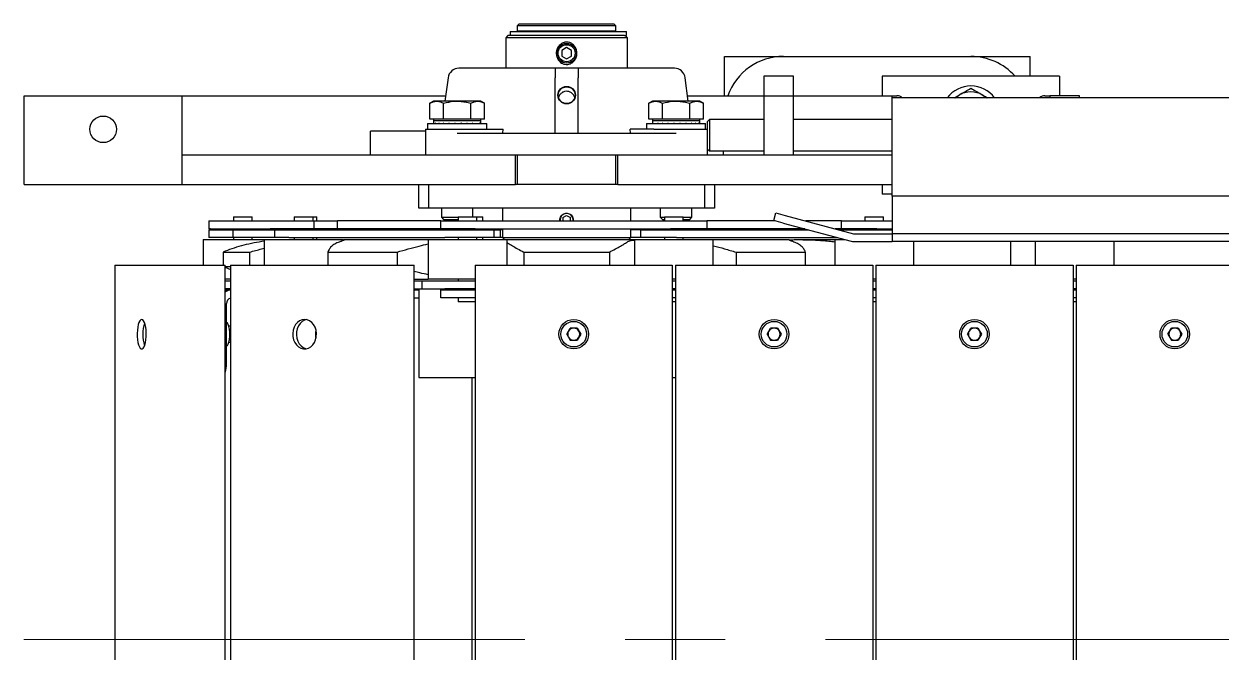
# Model space of a CAD drawing. Header units: millimetres. Extents: x 0 to 11880, y 0 to 8400.
# Drawn here: x 5668 to 6275, y 4772 to 5091 of the extents above; entities that cross this region are included whole.
import ezdxf

# ---------------------------------------------------------------- set-up
doc = ezdxf.new("R2010")
doc.units = ezdxf.units.MM
doc.header["$LTSCALE"] = 20
doc.linetypes.add('CENTERX2', pattern=[20.32, 12.7, -2.54, 2.54, -2.54])
doc.layers.add('ANNOTAZIONI', color=7, linetype='Continuous')

msp = doc.modelspace()

# ---------------------------------------------------------------- linework, layer by layer
at = {"color": 7, "linetype": 'Continuous', "lineweight": 25}
for p, q in [((5918.78, 5090.65), (5917.78, 5089.65)), ((5917.78, 5089.65), (5917.78, 5086.9)), ((5967.78, 5089.65), (5917.78, 5089.65)), ((5967.78, 5086.9), (5917.78, 5086.9)), ((5918.78, 5090.65), (5966.78, 5090.65)), ((5967.78, 5089.65), (5966.78, 5090.65)), ((5967.78, 5086.9), (5967.78, 5089.65)), ((5912.98, 5084.75), (5911.88, 5083.65)), ((5911.88, 5083.65), (5911.88, 5068.15)), ((5973.68, 5083.65), (5911.88, 5083.65)), ((5972.17, 5084.75), (5912.98, 5084.75)), ((5914.18, 5086.75), (5914.18, 5084.75)), ((5914.18, 5086.75), (5967.55, 5086.75)), ((5967.55, 5086.75), (5971.14, 5086.75)), ((5971.14, 5086.75), (5972.23, 5086.75)), ((5972.17, 5084.75), (5972.23, 5084.75)), ((5972.23, 5086.75), (5972.88, 5086.75)), ((5972.23, 5084.75), (5972.88, 5084.75)), ((5973.68, 5083.65), (5972.58, 5084.75)), ((5972.88, 5086.75), (5973.17, 5086.75)), ((5972.88, 5084.75), (5973.17, 5084.75)), ((5973.17, 5084.75), (5973.17, 5086.75)), ((5973.68, 5068.15), (5973.68, 5083.65)), ((5942.78, 5078.63), (5940.28, 5077.19)), ((5940.28, 5077.19), (5940.28, 5074.3)), ((5945.28, 5077.19), (5942.78, 5078.63)), ((5945.28, 5074.3), (5945.28, 5077.19)), ((5940.28, 5074.3), (5942.78, 5072.86)), ((5942.78, 5072.86), (5945.28, 5074.3)), ((6022.78, 5054.15), (6022.78, 5074.15)), ((6022.78, 5074.15), (6052.78, 5074.15)), ((6052.78, 5074.15), (6147.78, 5074.15)), ((6147.78, 5074.15), (6177.78, 5074.15)), ((6177.78, 5064.15), (6177.78, 5074.15)), ((5882.65, 5063.32), (5881.09, 5051.45)), ((5936.94, 5068.15), (5888.16, 5068.15)), ((5948.61, 5068.15), (5936.94, 5068.15)), ((5936.94, 5068.15), (5936.94, 5063.22)), ((5936.94, 5035.2), (5936.94, 5063.22)), ((5948.61, 5068.15), (5948.61, 5063.22)), ((5997.4, 5068.15), (5948.61, 5068.15)), ((5948.61, 5035.2), (5948.61, 5063.22)), ((6004.46, 5051.45), (6002.9, 5063.32)), ((6042.78, 5064.15), (6042.78, 5054.15)), ((6057.78, 5064.15), (6042.78, 5064.15)), ((6057.78, 5054.15), (6057.78, 5064.15)), ((6102.78, 5064.15), (6102.78, 5054.15)), ((6192.78, 5064.15), (6102.78, 5064.15)), ((6192.78, 5064.15), (6192.78, 5054.15)), ((5667.78, 5009.15), (5667.78, 5054.15)), ((5667.78, 5054.15), (5747.78, 5054.15)), ((5747.78, 5054.15), (5881.45, 5054.15)), ((5747.78, 5009.15), (5747.78, 5054.15)), ((5875.28, 5051.45), (5873.42, 5050.37)), ((5876.88, 5051.45), (5875.28, 5051.45)), ((5887.28, 5051.45), (5876.88, 5051.45)), ((5897.67, 5051.45), (5887.28, 5051.45)), ((5899.28, 5051.45), (5897.67, 5051.45)), ((5901.13, 5050.37), (5899.28, 5051.45)), ((5986.28, 5051.45), (5984.42, 5050.37)), ((5987.88, 5051.45), (5986.28, 5051.45)), ((5998.28, 5051.45), (5987.88, 5051.45)), ((6008.67, 5051.45), (5998.28, 5051.45)), ((6004.11, 5054.15), (6042.78, 5054.15)), ((6010.28, 5051.45), (6008.67, 5051.45)), ((6012.13, 5050.37), (6010.28, 5051.45)), ((6042.78, 5054.15), (6057.78, 5054.15)), ((6042.78, 5054.15), (6042.78, 5024.15)), ((6057.78, 5054.15), (6107.78, 5054.15)), ((6057.78, 5024.15), (6057.78, 5054.15)), ((6107.78, 5053.15), (6107.78, 5054.15)), ((6107.78, 5054.15), (6110.28, 5054.15)), ((10672.78, 5053.15), (6107.78, 5053.15)), ((6107.78, 5003.15), (6107.78, 5053.15)), ((6139.36, 5053.15), (6141.78, 5054.54)), ((6185.27, 5054.15), (6187.78, 5054.15)), ((6187.78, 5054.15), (6187.78, 5053.15)), ((6202.78, 5054.15), (6187.78, 5054.15)), ((6202.78, 5053.15), (6202.78, 5054.15)), ((5873.42, 5042.25), (5873.42, 5050.37)), ((5880.35, 5042.25), (5880.35, 5050.37)), ((5894.2, 5042.25), (5894.2, 5050.37)), ((5901.13, 5042.25), (5901.13, 5050.37)), ((5984.42, 5042.25), (5984.42, 5050.37)), ((5991.35, 5042.25), (5991.35, 5050.37)), ((6005.2, 5042.25), (6005.2, 5050.37)), ((6012.13, 5042.25), (6012.13, 5050.37)), ((5872.28, 5040.15), (5872.28, 5037.15)), ((5872.28, 5040.15), (5902.28, 5040.15)), ((5876.88, 5042.25), (5873.42, 5042.25)), ((5875.28, 5042.25), (5875.28, 5041.45)), ((5875.28, 5041.45), (5875.28, 5040.15)), ((5887.28, 5041.45), (5875.28, 5041.45)), ((5875.47, 5040.35), (5875.43, 5040.35)), ((5875.43, 5040.35), (5875.43, 5040.15)), ((5875.47, 5040.35), (5875.47, 5040.15)), ((5876.42, 5040.35), (5876.34, 5040.35)), ((5876.34, 5040.35), (5876.34, 5040.15)), ((5876.42, 5040.35), (5876.42, 5040.15)), ((5880.35, 5042.25), (5876.88, 5042.25)), ((5878.12, 5040.35), (5877.98, 5040.35)), ((5877.98, 5040.35), (5877.98, 5040.15)), ((5878.12, 5040.35), (5878.12, 5040.15)), ((5880.44, 5040.35), (5880.27, 5040.35)), ((5880.27, 5040.35), (5880.27, 5040.15)), ((5887.28, 5042.25), (5880.35, 5042.25)), ((5880.44, 5040.35), (5880.44, 5040.15)), ((5883.23, 5040.35), (5883.03, 5040.35)), ((5883.03, 5040.35), (5883.03, 5040.15)), ((5883.23, 5040.35), (5883.23, 5040.15)), ((5886.29, 5040.35), (5886.07, 5040.35)), ((5886.07, 5040.35), (5886.07, 5040.15)), ((5886.29, 5040.35), (5886.29, 5040.15)), ((5894.2, 5042.25), (5887.28, 5042.25)), ((5899.28, 5041.45), (5887.28, 5041.45)), ((5889.42, 5040.35), (5889.21, 5040.35)), ((5889.21, 5040.35), (5889.21, 5040.15)), ((5889.42, 5040.35), (5889.42, 5040.15)), ((5892.4, 5040.35), (5892.21, 5040.35)), ((5892.21, 5040.35), (5892.21, 5040.15)), ((5892.4, 5040.35), (5892.4, 5040.15)), ((5897.67, 5042.25), (5894.2, 5042.25)), ((5895.03, 5040.35), (5894.87, 5040.35)), ((5894.87, 5040.35), (5894.87, 5040.15)), ((5895.03, 5040.35), (5895.03, 5040.15)), ((5897.14, 5040.35), (5897.02, 5040.35)), ((5897.02, 5040.35), (5897.02, 5040.15)), ((5897.14, 5040.35), (5897.14, 5040.15)), ((5901.13, 5042.25), (5897.67, 5042.25)), ((5898.57, 5040.35), (5898.5, 5040.35)), ((5898.5, 5040.35), (5898.5, 5040.15)), ((5898.57, 5040.35), (5898.57, 5040.15)), ((5899.23, 5040.35), (5899.22, 5040.35)), ((5899.22, 5040.35), (5899.22, 5040.15)), ((5899.23, 5040.35), (5899.23, 5040.15)), ((5899.28, 5041.45), (5899.28, 5042.25)), ((5899.28, 5040.15), (5899.28, 5041.45)), ((5902.28, 5037.15), (5902.28, 5040.15)), ((5983.28, 5040.15), (5983.28, 5037.15)), ((5983.28, 5040.15), (6013.28, 5040.15)), ((5987.88, 5042.25), (5984.42, 5042.25)), ((5986.28, 5042.25), (5986.28, 5041.45)), ((5986.28, 5041.45), (5986.28, 5040.15)), ((5998.28, 5041.45), (5986.28, 5041.45)), ((5986.47, 5040.35), (5986.43, 5040.35)), ((5986.43, 5040.35), (5986.43, 5040.15)), ((5986.47, 5040.35), (5986.47, 5040.15)), ((5987.42, 5040.35), (5987.34, 5040.35)), ((5987.34, 5040.35), (5987.34, 5040.15)), ((5987.42, 5040.35), (5987.42, 5040.15)), ((5991.35, 5042.25), (5987.88, 5042.25)), ((5989.12, 5040.35), (5988.98, 5040.35)), ((5988.98, 5040.35), (5988.98, 5040.15)), ((5989.12, 5040.35), (5989.12, 5040.15)), ((5991.44, 5040.35), (5991.27, 5040.35)), ((5991.27, 5040.35), (5991.27, 5040.15)), ((5998.28, 5042.25), (5991.35, 5042.25)), ((5991.44, 5040.35), (5991.44, 5040.15)), ((5994.23, 5040.35), (5994.03, 5040.35)), ((5994.03, 5040.35), (5994.03, 5040.15)), ((5994.23, 5040.35), (5994.23, 5040.15)), ((5997.29, 5040.35), (5997.07, 5040.35)), ((5997.07, 5040.35), (5997.07, 5040.15)), ((5997.29, 5040.35), (5997.29, 5040.15)), ((6005.2, 5042.25), (5998.28, 5042.25)), ((6010.28, 5041.45), (5998.28, 5041.45)), ((6000.42, 5040.35), (6000.21, 5040.35)), ((6000.21, 5040.35), (6000.21, 5040.15)), ((6000.42, 5040.35), (6000.42, 5040.15)), ((6003.4, 5040.35), (6003.21, 5040.35)), ((6003.21, 5040.35), (6003.21, 5040.15)), ((6003.4, 5040.35), (6003.4, 5040.15)), ((6008.67, 5042.25), (6005.2, 5042.25)), ((6006.03, 5040.35), (6005.87, 5040.35)), ((6005.87, 5040.35), (6005.87, 5040.15)), ((6006.03, 5040.35), (6006.03, 5040.15)), ((6008.14, 5040.35), (6008.02, 5040.35)), ((6008.02, 5040.35), (6008.02, 5040.15)), ((6008.14, 5040.35), (6008.14, 5040.15)), ((6012.13, 5042.25), (6008.67, 5042.25)), ((6009.57, 5040.35), (6009.5, 5040.35)), ((6009.5, 5040.35), (6009.5, 5040.15)), ((6009.57, 5040.35), (6009.57, 5040.15)), ((6010.23, 5040.35), (6010.22, 5040.35)), ((6010.22, 5040.35), (6010.22, 5040.15)), ((6010.23, 5040.35), (6010.23, 5040.15)), ((6010.28, 5041.45), (6010.28, 5042.25)), ((6010.28, 5040.15), (6010.28, 5041.45)), ((6013.28, 5037.15), (6013.28, 5040.15)), ((6015.28, 5042.15), (6014.28, 5041.15)), ((6014.28, 5037.15), (6014.28, 5041.15)), ((6042.78, 5042.15), (6015.28, 5042.15)), ((6015.28, 5042.15), (6015.28, 5027.22)), ((6107.78, 5042.15), (6057.78, 5042.15)), ((5871.28, 5036.15), (5843.28, 5036.15)), ((5843.28, 5024.15), (5843.28, 5036.15)), ((5871.28, 5037.15), (5871.28, 5035.2)), ((5871.28, 5037.15), (5898.59, 5037.15)), ((5871.28, 5035.2), (5871.28, 5024.15)), ((5887.28, 5035.2), (5998.28, 5035.2)), ((5898.59, 5037.15), (5910.59, 5037.15)), ((5910.4, 5035.2), (5910.59, 5037.15)), ((5975.15, 5035.2), (5974.96, 5037.15)), ((5986.96, 5037.15), (5974.96, 5037.15)), ((5986.96, 5037.15), (6014.28, 5037.15)), ((6014.28, 5035.2), (6014.28, 5037.15)), ((6014.28, 5024.15), (6014.28, 5035.2)), ((6014.28, 5027.15), (6015.28, 5026.15)), ((6015.28, 5027.22), (6015.28, 5026.15)), ((5747.78, 5024.15), (5916.78, 5024.15)), ((5916.78, 5024.15), (5968.78, 5024.15)), ((5916.78, 5009.15), (5916.78, 5024.15)), ((5917.78, 5024.15), (5917.78, 5009.15)), ((5967.78, 5009.15), (5967.78, 5024.15)), ((5968.78, 5009.15), (5968.78, 5024.15)), ((5968.78, 5024.15), (6107.78, 5024.15)), ((6015.28, 5026.15), (6042.78, 5026.15)), ((6022.28, 5024.15), (6022.28, 5026.15)), ((6057.78, 5026.15), (6107.78, 5026.15)), ((5667.78, 5009.15), (5747.78, 5009.15)), ((5747.78, 5009.15), (5916.78, 5009.15)), ((5867.78, 4997.15), (5867.78, 5009.15)), ((5872.78, 5009.15), (5872.78, 4997.15)), ((5968.78, 5009.15), (5916.78, 5009.15)), ((5968.78, 5009.15), (6107.78, 5009.15)), ((6012.78, 4997.15), (6012.78, 5009.15)), ((6017.78, 5009.15), (6017.78, 4997.15)), ((6102.78, 5009.15), (6102.78, 5004.15)), ((6107.78, 5004.15), (6102.78, 5004.15)), ((6107.78, 5003.15), (6107.78, 5001.15)), ((10672.78, 5003.15), (6107.78, 5003.15)), ((5872.78, 4997.15), (5867.78, 4997.15)), ((6012.78, 4997.15), (5872.78, 4997.15)), ((5879.28, 4997.15), (5879.28, 4992.55)), ((5895.28, 4992.65), (5895.28, 4997.15)), ((5910.28, 4997.15), (5910.28, 4990.65)), ((5975.28, 4990.65), (5975.28, 4997.15)), ((5990.28, 4997.15), (5990.28, 4992.55)), ((6006.28, 4992.55), (6006.28, 4997.15)), ((6017.78, 4997.15), (6012.78, 4997.15)), ((6107.78, 5001.15), (6107.78, 4988.15)), ((5761.42, 4990.65), (5761.42, 4986.65)), ((5761.42, 4990.65), (5762.27, 4990.65)), ((5762.27, 4990.65), (5792.38, 4990.65)), ((5773.8, 4992.65), (5773.8, 4990.65)), ((5773.8, 4992.65), (5783.3, 4992.65)), ((5783.3, 4990.65), (5783.3, 4992.65)), ((5792.38, 4990.65), (5814.52, 4990.65)), ((5804.7, 4992.65), (5804.7, 4990.65)), ((5804.7, 4992.65), (5804.92, 4992.65)), ((5804.92, 4992.65), (5814.2, 4992.65)), ((5814.2, 4990.65), (5814.2, 4992.65)), ((5814.2, 4992.65), (5816.05, 4992.65)), ((5814.52, 4990.65), (5814.52, 4986.65)), ((5814.52, 4990.65), (5826.57, 4990.65)), ((5816.05, 4990.65), (5816.05, 4992.65)), ((5826.57, 4986.65), (5826.57, 4990.65)), ((5878.91, 4990.65), (5826.57, 4990.65)), ((5878.91, 4986.65), (5878.91, 4990.65)), ((5878.91, 4990.65), (5896.45, 4990.65)), ((5879.28, 4992.55), (5880.38, 4991.45)), ((5879.28, 4992.55), (5887.82, 4992.55)), ((5880.38, 4991.45), (5887.82, 4991.45)), ((5887.82, 4992.65), (5887.82, 4990.65)), ((5887.82, 4992.65), (5889.72, 4992.65)), ((5889.72, 4992.65), (5897.32, 4992.65)), ((5896.45, 4990.65), (5995.4, 4990.65)), ((5897.32, 4990.65), (5897.32, 4992.65)), ((5897.32, 4992.65), (5900.34, 4992.65)), ((5900.34, 4990.65), (5900.34, 4992.65)), ((5940.78, 4992.3), (5942.78, 4993.46)), ((5940.78, 4992.3), (5940.78, 4990.65)), ((5942.78, 4993.46), (5944.78, 4992.3)), ((5944.78, 4990.65), (5944.78, 4992.3)), ((5990.28, 4992.55), (5991.38, 4991.45)), ((5990.28, 4992.55), (5992.41, 4992.55)), ((5991.38, 4991.45), (5992.41, 4991.45)), ((5992.41, 4992.65), (5992.41, 4990.65)), ((5992.41, 4992.65), (5997.04, 4992.65)), ((5995.4, 4990.65), (6013.84, 4990.65)), ((5997.04, 4992.65), (6001.91, 4992.65)), ((6001.91, 4990.65), (6001.91, 4992.65)), ((6001.91, 4992.55), (6006.28, 4992.55)), ((6001.91, 4991.45), (6005.17, 4991.45)), ((6001.92, 4990.65), (6001.92, 4991.45)), ((6005.17, 4991.45), (6006.28, 4992.55)), ((6013.84, 4990.65), (6013.84, 4986.65)), ((6048.59, 4990.65), (6013.84, 4990.65)), ((6047.78, 4990.86), (6048.81, 4994.73)), ((6052.61, 4989.57), (6047.78, 4990.86)), ((6048.81, 4994.73), (6053.64, 4993.43)), ((6053.64, 4993.43), (6088.3, 4984.15)), ((6082.09, 4990.65), (6064.04, 4990.65)), ((6082.09, 4986.65), (6082.09, 4990.65)), ((6082.09, 4990.65), (6100.08, 4990.65)), ((6094.02, 4992.65), (6094.02, 4990.65)), ((6094.02, 4992.65), (6094.03, 4992.65)), ((6094.03, 4992.65), (6094.03, 4990.65)), ((6094.03, 4992.65), (6098.78, 4992.65)), ((6098.78, 4992.65), (6103.53, 4992.65)), ((6100.08, 4990.65), (6107.78, 4990.65)), ((6103.53, 4990.65), (6103.53, 4992.65)), ((5762.27, 4986.65), (5761.42, 4986.65)), ((5761.42, 4986.15), (5761.42, 4982.15)), ((5761.42, 4986.15), (5773.47, 4986.15)), ((5762.27, 4986.65), (5792.38, 4986.65)), ((5773.47, 4986.15), (5773.47, 4982.15)), ((5773.47, 4986.15), (5794.65, 4986.15)), ((5773.8, 4986.65), (5773.8, 4986.15)), ((5783.3, 4986.15), (5783.3, 4986.65)), ((5814.52, 4986.65), (5792.38, 4986.65)), ((5794.65, 4986.15), (5794.65, 4982.15)), ((5794.65, 4986.15), (5801.84, 4986.15)), ((5801.84, 4986.15), (5881.02, 4986.15)), ((5804.7, 4986.65), (5804.7, 4986.15)), ((5814.2, 4986.15), (5814.2, 4986.65)), ((5826.57, 4986.65), (5814.52, 4986.65)), ((5816.05, 4986.15), (5816.05, 4986.65)), ((5878.91, 4986.65), (5826.57, 4986.65)), ((5896.45, 4986.65), (5878.91, 4986.65)), ((5881.02, 4986.15), (5905.91, 4986.15)), ((5887.82, 4986.65), (5887.82, 4986.15)), ((5896.45, 4986.65), (5995.4, 4986.65)), ((5897.32, 4986.15), (5897.32, 4986.65)), ((5900.34, 4986.15), (5900.34, 4986.65)), ((5905.91, 4986.15), (5905.91, 4982.15)), ((5905.91, 4986.15), (5909.22, 4986.15)), ((5909.22, 4982.15), (5909.22, 4986.15)), ((5910.28, 4986.15), (5909.22, 4986.15)), ((5910.28, 4986.65), (5910.28, 4982.15)), ((5975.28, 4982.15), (5975.28, 4986.65)), ((5980.49, 4986.15), (5975.28, 4986.15)), ((5980.49, 4982.15), (5980.49, 4986.15)), ((5980.49, 4986.15), (5998.48, 4986.15)), ((5992.41, 4986.65), (5992.41, 4986.15)), ((6013.84, 4986.65), (5995.4, 4986.65)), ((5998.48, 4986.15), (6065.38, 4986.15)), ((6001.91, 4986.15), (6001.91, 4986.65)), ((6001.92, 4986.15), (6001.92, 4986.65)), ((6063.52, 4986.65), (6013.84, 4986.65)), ((6052.61, 4989.57), (6087.14, 4980.32)), ((6082.09, 4986.65), (6078.97, 4986.65)), ((6080.84, 4986.15), (6097.47, 4986.15)), ((6100.08, 4986.65), (6082.09, 4986.65)), ((6088.3, 4984.15), (6107.78, 4984.15)), ((6094.02, 4986.65), (6094.02, 4986.15)), ((6094.03, 4986.65), (6094.03, 4986.15)), ((6097.47, 4986.15), (6107.78, 4986.15)), ((6100.08, 4986.65), (6107.78, 4986.65)), ((6103.53, 4986.15), (6103.53, 4986.65)), ((6107.78, 4988.15), (6107.78, 4984.15)), ((10672.78, 4984.15), (6107.78, 4984.15)), ((6107.78, 4984.15), (6107.78, 4980.15)), ((5758.55, 4981.15), (5758.55, 4968.15)), ((5758.55, 4981.15), (5789.45, 4981.15)), ((5773.47, 4982.15), (5761.42, 4982.15)), ((5794.65, 4982.15), (5773.47, 4982.15)), ((5773.8, 4982.15), (5773.8, 4981.15)), ((5783.3, 4981.15), (5783.3, 4982.15)), ((5789.45, 4980.32), (5788.31, 4980.16)), ((5789.45, 4981.15), (5789.45, 4968.15)), ((5789.45, 4981.15), (5790.39, 4981.15)), ((5790.39, 4981.15), (5829.45, 4981.15)), ((5801.84, 4982.15), (5794.65, 4982.15)), ((5801.84, 4982.15), (5881.02, 4982.15)), ((5804.7, 4982.15), (5804.7, 4981.15)), ((5814.2, 4981.15), (5814.2, 4982.15)), ((5816.05, 4981.15), (5816.05, 4982.15)), ((5829.45, 4980.63), (5829.45, 4981.15)), ((5829.77, 4981.15), (5872.57, 4981.15)), ((5872.57, 4981.15), (5872.57, 4961.15)), ((5872.57, 4981.15), (5880.56, 4981.15)), ((5880.56, 4981.15), (5912.57, 4981.15)), ((5905.91, 4982.15), (5881.02, 4982.15)), ((5887.82, 4982.15), (5887.82, 4981.15)), ((5897.32, 4981.15), (5897.32, 4982.15)), ((5900.34, 4981.15), (5900.34, 4982.15)), ((5909.22, 4982.15), (5905.91, 4982.15)), ((5910.28, 4982.15), (5909.22, 4982.15)), ((5910.28, 4982.15), (5911.28, 4981.15)), ((5910.28, 4982.15), (5975.28, 4982.15)), ((5912.57, 4968.15), (5912.57, 4981.15)), ((5912.57, 4981.15), (5977.16, 4981.15)), ((5974.28, 4981.15), (5975.28, 4982.15)), ((5980.49, 4982.15), (5975.28, 4982.15)), ((5977.16, 4981.15), (5977.16, 4968.15)), ((5977.16, 4981.15), (5996.65, 4981.15)), ((5998.48, 4982.15), (5980.49, 4982.15)), ((5992.41, 4982.15), (5992.41, 4981.15)), ((5996.65, 4981.15), (6017.16, 4981.15)), ((5998.48, 4982.15), (6080.31, 4982.15)), ((6001.91, 4981.15), (6001.91, 4982.15)), ((6001.92, 4981.15), (6001.92, 4982.15)), ((6017.16, 4968.15), (6017.16, 4981.15)), ((6017.16, 4981.15), (6055.69, 4981.15)), ((6059.59, 4981.15), (6078.78, 4981.15)), ((6078.05, 4980.16), (6078.78, 4980.05)), ((6078.78, 4981.15), (6078.78, 4968.15)), ((6078.78, 4981.15), (6084.04, 4981.15)), ((6088.43, 4980.15), (6107.78, 4980.15)), ((10672.78, 4980.15), (6107.78, 4980.15)), ((6118.78, 4968.15), (6118.78, 4980.15)), ((6167.78, 4980.15), (6167.78, 4968.15)), ((6180.38, 4980.15), (6180.38, 4968.15)), ((6220.38, 4968.15), (6220.38, 4980.15)), ((5768.63, 4974.8), (5782.04, 4974.8)), ((5768.63, 4974.8), (5768.63, 4968.15)), ((5782.04, 4974.8), (5782.04, 4968.15)), ((5821.73, 4974.8), (5821.73, 4968.15)), ((5821.73, 4974.8), (5856.85, 4974.8)), ((5856.85, 4974.8), (5856.85, 4968.15)), ((5921.07, 4974.8), (5964.48, 4974.8)), ((5921.07, 4974.8), (5921.07, 4968.15)), ((5964.48, 4974.8), (5964.48, 4968.15)), ((6028.7, 4974.8), (6063.82, 4974.8)), ((6028.7, 4974.8), (6028.7, 4968.15)), ((6063.82, 4974.8), (6063.82, 4968.15)), ((5713.64, 4968.15), (5713.64, 4588.15)), ((5713.65, 4968.15), (5713.65, 4588.15)), ((5713.65, 4968.15), (5713.93, 4968.15)), ((5713.93, 4968.15), (5740.69, 4968.15)), ((5740.69, 4968.15), (5748.23, 4968.15)), ((5748.23, 4968.15), (5765.38, 4968.15)), ((5765.38, 4968.15), (5769.56, 4968.15)), ((5769.56, 4588.15), (5769.56, 4968.15)), ((5769.56, 4967.5), (5772.33, 4967.5)), ((5769.56, 4967.14), (5772.33, 4966.06)), ((5772.33, 4968.15), (5772.33, 4588.15)), ((5772.33, 4968.15), (5774.73, 4968.15)), ((5774.73, 4968.15), (5845.12, 4968.15)), ((5845.12, 4968.15), (5853.52, 4968.15)), ((5853.52, 4968.15), (5864.32, 4968.15)), ((5864.32, 4968.15), (5865.52, 4968.15)), ((5865.52, 4588.15), (5865.52, 4968.15)), ((5896.38, 4968.15), (5896.38, 4588.15)), ((5896.38, 4968.15), (5902.38, 4968.15)), ((5902.38, 4968.15), (5990.38, 4968.15)), ((5990.38, 4968.15), (5996.38, 4968.15)), ((5996.38, 4968.15), (5996.38, 4588.15)), ((5997.98, 4968.15), (5997.98, 4588.15)), ((5997.98, 4968.15), (6003.98, 4968.15)), ((6003.98, 4968.15), (6091.98, 4968.15)), ((6091.98, 4968.15), (6097.98, 4968.15)), ((6097.98, 4968.15), (6097.98, 4588.15)), ((6099.58, 4968.15), (6099.58, 4588.15)), ((6099.58, 4968.15), (6105.58, 4968.15)), ((6105.58, 4968.15), (6193.58, 4968.15)), ((6193.58, 4968.15), (6199.58, 4968.15)), ((6199.58, 4968.15), (6199.58, 4588.15)), ((6201.18, 4968.15), (6201.18, 4588.15)), ((6201.18, 4968.15), (6207.18, 4968.15)), ((6207.18, 4968.15), (6295.18, 4968.15)), ((5772.33, 4961.15), (5769.56, 4961.15)), ((5769.56, 4960.15), (5772.33, 4960.15)), ((5772.33, 4961.15), (5772.33, 4960.15)), ((5865.52, 4961.15), (5872.57, 4961.15)), ((5865.52, 4960.15), (5869.43, 4960.15)), ((5869.43, 4960.15), (5869.43, 4956.15)), ((5869.43, 4960.15), (5881.02, 4960.15)), ((5896.38, 4961.15), (5872.57, 4961.15)), ((5881.02, 4960.15), (5896.38, 4960.15)), ((5887.82, 4961.15), (5887.82, 4960.15)), ((5997.97, 4961.15), (5996.38, 4961.15)), ((5996.38, 4960.15), (5997.98, 4960.15)), ((6099.57, 4961.15), (6097.97, 4961.15)), ((6097.98, 4960.15), (6099.57, 4960.15)), ((6201.18, 4961.15), (6199.58, 4961.15)), ((6199.58, 4960.15), (6201.18, 4960.15)), ((5772.33, 4956.15), (5769.56, 4956.15)), ((5769.56, 4955.65), (5772.33, 4955.65)), ((5772.33, 4956), (5772.33, 4955.65)), ((5865.52, 4956.15), (5869.43, 4956.15)), ((5865.52, 4955.65), (5867.78, 4955.65)), ((5867.78, 4956.15), (5867.78, 4911.15)), ((5869.43, 4956.15), (5881.02, 4956.15)), ((5878.91, 4951.65), (5878.91, 4955.65)), ((5878.91, 4955.65), (5896.44, 4955.65)), ((5896.38, 4956.15), (5881.02, 4956.15)), ((5887.82, 4956.15), (5887.82, 4955.65)), ((5997.98, 4956.15), (5996.38, 4956.15)), ((5996.38, 4955.65), (5997.98, 4955.65)), ((6099.57, 4956.15), (6097.98, 4956.15)), ((6097.98, 4955.65), (6099.57, 4955.65)), ((6201.18, 4956.15), (6199.58, 4956.15)), ((6199.58, 4955.65), (6201.18, 4955.65)), ((5770.35, 4918.15), (5770.35, 4948.65)), ((5772.33, 4951.5), (5772.33, 4937.15)), ((5865.52, 4951.65), (5867.78, 4951.65)), ((5896.44, 4951.65), (5878.91, 4951.65)), ((5887.82, 4951.65), (5887.82, 4949.65)), ((5896.38, 4949.65), (5887.82, 4949.65)), ((5997.98, 4951.65), (5996.38, 4951.65)), ((5997.98, 4949.65), (5996.38, 4949.65)), ((6099.57, 4949.65), (6097.97, 4949.65)), ((6099.57, 4951.65), (6097.98, 4951.65)), ((6099.57, 4949.65), (6099.57, 4606.65)), ((6201.17, 4949.65), (6199.57, 4949.65)), ((6201.18, 4951.65), (6199.58, 4951.65)), ((6201.17, 4949.65), (6201.17, 4606.65)), ((5772.33, 4937.15), (5771.49, 4937.15)), ((5942.86, 4933.15), (5944.62, 4936.19)), ((5948.14, 4936.19), (5944.62, 4936.19)), ((5948.14, 4936.19), (5949.9, 4933.15)), ((6044.46, 4933.15), (6046.22, 4936.19)), ((6049.74, 4936.19), (6046.22, 4936.19)), ((6049.74, 4936.19), (6051.5, 4933.15)), ((6146.06, 4933.15), (6147.82, 4936.19)), ((6151.34, 4936.19), (6147.82, 4936.19)), ((6151.34, 4936.19), (6153.1, 4933.15)), ((6247.66, 4933.15), (6249.42, 4936.19)), ((6252.94, 4936.19), (6249.42, 4936.19)), ((6252.94, 4936.19), (6254.7, 4933.15)), ((5771.49, 4929.15), (5772.33, 4929.15)), ((5772.33, 4929.15), (5772.33, 4627.15)), ((5942.86, 4933.15), (5944.62, 4930.1)), ((5944.62, 4930.1), (5948.14, 4930.1)), ((5949.9, 4933.15), (5948.14, 4930.1)), ((6044.46, 4933.15), (6046.22, 4930.1)), ((6046.22, 4930.1), (6049.74, 4930.1)), ((6051.5, 4933.15), (6049.74, 4930.1)), ((6146.06, 4933.15), (6147.82, 4930.1)), ((6147.82, 4930.1), (6151.34, 4930.1)), ((6153.1, 4933.15), (6151.34, 4930.1)), ((6247.66, 4933.15), (6249.42, 4930.1)), ((6249.42, 4930.1), (6252.94, 4930.1)), ((6254.7, 4933.15), (6252.94, 4930.1)), ((5867.78, 4911.15), (5896.38, 4911.15)), ((5894.74, 4911.15), (5894.74, 4645.15)), ((5996.38, 4911.15), (5997.97, 4911.15)), ((5997.97, 4911.15), (5997.97, 4645.15))]:
    msp.add_line(p, q, dxfattribs=at)
at = {"color": 7, "linetype": 'Continuous', "lineweight": 25, "flags": 128}
for points in [[(6139.84, 5053.15), (6140.47, 5053.67), (6141.78, 5054.54)], [(6153.78, 5054.54), (6155.08, 5053.67), (6155.71, 5053.15)], [(5771.62, 4955.65), (5772.11, 4955.92), (5772.33, 4956)], [(5727.31, 4940.65), (5726.82, 4940.47), (5726.35, 4939.95), (5725.93, 4939.12), (5725.57, 4938), (5725.3, 4936.66), (5725.11, 4935.15), (5725.03, 4933.55), (5725.06, 4931.93), (5725.19, 4930.37), (5725.42, 4928.94), (5725.74, 4927.7), (5726.14, 4926.72), (5726.58, 4926.04), (5727.06, 4925.69), (5727.56, 4925.69), (5728.04, 4926.04), (5728.49, 4926.72), (5728.88, 4927.7), (5729.2, 4928.94), (5729.43, 4930.37), (5729.56, 4931.93), (5729.59, 4933.55), (5729.51, 4935.15), (5729.33, 4936.66), (5729.05, 4938), (5728.69, 4939.12), (5728.27, 4939.95), (5727.8, 4940.47), (5727.31, 4940.65)], [(5809.92, 4940.65), (5808.63, 4940.47), (5807.4, 4939.95), (5806.29, 4939.12), (5805.35, 4938), (5804.62, 4936.66), (5804.14, 4935.15), (5803.93, 4933.55), (5804, 4931.93), (5804.35, 4930.37), (5804.96, 4928.94), (5805.8, 4927.7), (5806.83, 4926.72), (5808.01, 4926.04), (5809.27, 4925.69), (5810.57, 4925.69), (5811.84, 4926.04), (5813.01, 4926.72), (5814.05, 4927.7), (5814.89, 4928.94), (5815.49, 4930.37), (5815.84, 4931.93), (5815.91, 4933.55), (5815.7, 4935.15), (5815.22, 4936.66), (5814.49, 4938), (5813.55, 4939.12), (5812.44, 4939.95), (5811.21, 4940.47), (5809.92, 4940.65)], [(5810.82, 4940.56), (5809.81, 4940.25), (5808.63, 4939.57), (5807.6, 4938.59), (5806.76, 4937.36), (5806.15, 4935.92), (5805.8, 4934.36), (5805.73, 4932.74), (5805.94, 4931.14), (5806.42, 4929.63), (5807.15, 4928.29), (5808.09, 4927.18), (5809.2, 4926.34), (5810.43, 4925.82), (5810.82, 4925.73)]]:
    msp.add_lwpolyline(points, dxfattribs=at)
at = {"color": 7, "linetype": 'Continuous', "lineweight": 25}
for centre, radius in [((5942.78, 5075.75), 5), ((5942.78, 5075.75), 4.32), ((5942.78, 5054.49), 4.44), ((5942.8, 5054.44), 4.26), ((5707.78, 5037.15), 6.75), ((5946.38, 4933.15), 7.5), ((5946.38, 4933.15), 6.5), ((6047.98, 4933.15), 7.5), ((6047.98, 4933.15), 6.5), ((6149.58, 4933.15), 7.5), ((6149.58, 4933.15), 6.5), ((6251.18, 4933.15), 7.5), ((6251.18, 4933.15), 6.5)]:
    msp.add_circle(centre, radius, dxfattribs=at)
for centre, radius, start, end in [((5919.06, 5086.68), 0.215, 17.59734, 90), ((5966.49, 5086.68), 0.215, 90, 162.40266), ((6052.78, 5044.15), 30, 90, 160.52878), ((6147.78, 5044.15), 30, 41.81031, 90), ((5888.16, 5062.6), 5.55, 90, 172.5), ((5997.4, 5062.6), 5.55, 7.5, 90), ((6147.78, 5044.15), 15, 36.8699, 143.1301), ((6110.28, 5050.15), 4, 48.59038, 90), ((6147.78, 5044.15), 12, 60, 120), ((6185.27, 5050.15), 4, 90, 131.40962), ((5942.78, 4991.15), 3.31, 351.31047, 188.68953), ((6088.43, 4985.15), 5, 255, 270), ((5773.22, 4949.18), 6.47, 97.9654, 124.57045), ((5773.34, 4948.69), 2.99, 109.71735, 180.75245), ((5747.29, 4933.15), 19.45, 162.50458, 197.49542), ((5823.43, 4933.15), 8.02, 164.87924, 195.12076), ((5946.38, 4933.15), 3.05, 90, 150), ((5946.38, 4933.15), 3.05, 30, 90), ((6047.98, 4933.15), 3.05, 90, 150), ((6047.98, 4933.15), 3.05, 30, 90), ((6149.58, 4933.15), 3.05, 90, 150), ((6149.58, 4933.15), 3.05, 30, 90), ((6251.18, 4933.15), 3.05, 90, 150), ((6251.18, 4933.15), 3.05, 30, 90), ((5946.38, 4933.15), 3.05, 150, 210), ((5946.38, 4933.15), 3.05, 210, 270), ((5946.38, 4933.15), 3.05, 270, 330), ((5946.38, 4933.15), 3.05, 330, 30), ((6047.98, 4933.15), 3.05, 150, 210), ((6047.98, 4933.15), 3.05, 210, 270), ((6047.98, 4933.15), 3.05, 270, 330), ((6047.98, 4933.15), 3.05, 330, 30), ((6149.58, 4933.15), 3.05, 150, 210), ((6149.58, 4933.15), 3.05, 210, 270), ((6149.58, 4933.15), 3.05, 270, 330), ((6149.58, 4933.15), 3.05, 330, 30), ((6251.18, 4933.15), 3.05, 150, 210), ((6251.18, 4933.15), 3.05, 210, 270), ((6251.18, 4933.15), 3.05, 270, 330), ((6251.18, 4933.15), 3.05, 330, 30), ((5760.67, 4917.63), 9.69, 336.49473, 3.07894)]:
    msp.add_arc(centre, radius, start, end, dxfattribs=at)
for points, knots in [([(5939.28, 5071.53), (5938.93, 5071.94), (5938.16, 5072.83), (5937.55, 5074.61), (5937.49, 5076.61), (5938.1, 5078.56), (5939.32, 5080.16), (5940.94, 5081.18), (5942.7, 5081.52), (5944.36, 5081.25), (5945.83, 5080.46), (5947.03, 5079.2), (5947.85, 5077.53), (5948.11, 5075.57), (5947.73, 5073.57), (5946.7, 5071.82), (5945.19, 5070.58), (5943.44, 5070.01), (5941.74, 5070.09), (5940.31, 5070.65), (5939.59, 5071.26), (5939.28, 5071.53)], [0, 0, 0, 0, 0.047464, 0.102928, 0.161192, 0.220499, 0.27911, 0.334759, 0.38563, 0.432893, 0.479913, 0.529716, 0.583677, 0.641157, 0.700308, 0.759369, 0.81631, 0.868849, 0.917011, 0.963717, 1, 1, 1, 1]), ([(6141.78, 5054.54), (6141.92, 5054.62), (6142.99, 5055.24), (6145.03, 5056.41), (6146.85, 5057.47), (6147.78, 5058)], [0, 0, 0, 0, 0.0700986, 0.5307888, 1, 1, 1, 1]), ([(6147.78, 5058), (6148.75, 5057.44), (6150.72, 5056.3), (6152.75, 5055.13), (6153.78, 5054.54)], [0, 0, 0, 0, 0.495458, 1, 1, 1, 1]), ([(5873.42, 5050.37), (5873.98, 5050.67), (5875.12, 5051.28), (5876.29, 5051.39), (5876.88, 5051.45)], [0, 0, 0, 0, 0.495458, 1, 1, 1, 1]), ([(5876.88, 5051.45), (5876.97, 5051.45), (5877.59, 5051.44), (5878.76, 5051.2), (5879.81, 5050.65), (5880.35, 5050.37)], [0, 0, 0, 0, 0.070099, 0.530789, 1, 1, 1, 1]), ([(5880.35, 5050.37), (5882.1, 5050.81), (5884.39, 5051.38), (5886.73, 5051.43), (5887.28, 5051.45)], [0, 0, 0, 0, 0.767633, 1, 1, 1, 1]), ([(5887.28, 5051.45), (5888.19, 5051.41), (5890.04, 5051.34), (5892.35, 5050.88), (5893.73, 5050.51), (5894.2, 5050.37)], [0, 0, 0, 0, 0.391368, 0.788636, 1, 1, 1, 1]), ([(5894.2, 5050.37), (5894.77, 5050.67), (5895.9, 5051.28), (5897.08, 5051.39), (5897.67, 5051.45)], [0, 0, 0, 0, 0.495458, 1, 1, 1, 1]), ([(5897.67, 5051.45), (5897.75, 5051.45), (5898.37, 5051.44), (5899.54, 5051.2), (5900.6, 5050.65), (5901.13, 5050.37)], [0, 0, 0, 0, 0.0700986, 0.5307888, 1, 1, 1, 1]), ([(5946.89, 5053.28), (5946.89, 5053.3), (5946.83, 5053.8), (5946.28, 5054.7), (5945.27, 5055.74), (5943.92, 5056.37), (5942.47, 5056.51), (5941.05, 5056.16), (5939.84, 5055.36), (5939.01, 5054.37), (5938.81, 5053.62), (5938.73, 5053.34)], [0, 0, 0, 0, 0.00588, 0.138418, 0.270348, 0.401225, 0.531078, 0.660371, 0.789793, 0.919971, 1, 1, 1, 1]), ([(5984.42, 5050.37), (5984.98, 5050.67), (5986.12, 5051.28), (5987.29, 5051.39), (5987.88, 5051.45)], [0, 0, 0, 0, 0.495458, 1, 1, 1, 1]), ([(5987.88, 5051.45), (5987.97, 5051.45), (5988.59, 5051.44), (5989.76, 5051.2), (5990.81, 5050.65), (5991.35, 5050.37)], [0, 0, 0, 0, 0.070099, 0.530789, 1, 1, 1, 1]), ([(5991.35, 5050.37), (5993.1, 5050.81), (5995.39, 5051.38), (5997.73, 5051.43), (5998.28, 5051.45)], [0, 0, 0, 0, 0.7676328, 1, 1, 1, 1]), ([(5998.28, 5051.45), (5999.19, 5051.41), (6001.04, 5051.34), (6003.35, 5050.88), (6004.73, 5050.51), (6005.2, 5050.37)], [0, 0, 0, 0, 0.391368, 0.788636, 1, 1, 1, 1]), ([(6005.2, 5050.37), (6005.77, 5050.67), (6006.9, 5051.28), (6008.08, 5051.39), (6008.67, 5051.45)], [0, 0, 0, 0, 0.495458, 1, 1, 1, 1]), ([(6008.67, 5051.45), (6008.75, 5051.45), (6009.37, 5051.44), (6010.54, 5051.2), (6011.6, 5050.65), (6012.13, 5050.37)], [0, 0, 0, 0, 0.0700986, 0.5307888, 1, 1, 1, 1]), ([(6153.78, 5054.54), (6153.92, 5054.46), (6154.73, 5053.99), (6155.53, 5053.53), (6156.19, 5053.15)], [0, 0, 0, 0, 0.176254, 1, 1, 1, 1]), ([(5939.45, 4990.65), (5939.41, 4990.94), (5939.33, 4991.62), (5939.66, 4992.65), (5940.32, 4993.6), (5941.27, 4994.27), (5942.39, 4994.59), (5943.55, 4994.52), (5944.62, 4994.08), (5945.49, 4993.3), (5946.03, 4992.29), (5946.24, 4991.35), (5946.13, 4990.81), (5946.09, 4990.65)], [0, 0, 0, 0, 0.0760783, 0.1735886, 0.2712936, 0.3694685, 0.4676578, 0.5653853, 0.6628958, 0.760766, 0.859019, 0.9570795, 1, 1, 1, 1]), ([(5788.31, 4980.16), (5786.5, 4979.86), (5782.85, 4979.26), (5777.76, 4978.01), (5772.94, 4976.54), (5770.07, 4975.38), (5768.63, 4974.8)], [0, 0, 0, 0, 0.244509, 0.49122, 0.744545, 1, 1, 1, 1]), ([(5828.13, 4980.16), (5827.3, 4979.86), (5825.63, 4979.26), (5823.79, 4978.01), (5822.4, 4976.54), (5821.96, 4975.38), (5821.73, 4974.8)], [0, 0, 0, 0, 0.244509, 0.49122, 0.744545, 1, 1, 1, 1]), ([(5829.45, 4981.04), (5829.49, 4981.03), (5829.82, 4981), (5829.91, 4980.9), (5829.64, 4980.68), (5828.94, 4980.42), (5828.32, 4980.22), (5828.13, 4980.16)], [0, 0, 0, 0, 0.040553, 0.322877, 0.596334, 0.877798, 1, 1, 1, 1]), ([(5856.85, 4974.8), (5858.74, 4975.35), (5862.53, 4976.47), (5867.79, 4977.89), (5871.04, 4978.64), (5872.57, 4978.99)], [0, 0, 0, 0, 0.344512, 0.691661, 1, 1, 1, 1]), ([(5912.57, 4979.64), (5912.79, 4979.5), (5913.5, 4979.05), (5915.28, 4978), (5917.84, 4976.54), (5919.99, 4975.38), (5921.07, 4974.8)], [0, 0, 0, 0, 0.127945, 0.41272, 0.70513, 1, 1, 1, 1]), ([(5964.48, 4974.8), (5965.52, 4975.35), (5967.6, 4976.47), (5970.16, 4977.94), (5972.33, 4979.22), (5973.32, 4979.85), (5973.82, 4980.16)], [0, 0, 0, 0, 0.2448408, 0.4915555, 0.7445881, 1, 1, 1, 1]), ([(5973.82, 4980.16), (5974.11, 4980.29), (5974.71, 4980.55), (5975.89, 4980.77), (5976.87, 4980.85), (5977.16, 4980.87)], [0, 0, 0, 0, 0.407697, 0.82724, 1, 1, 1, 1]), ([(6017.16, 4978), (6017.19, 4978), (6018.99, 4977.57), (6022.82, 4976.52), (6026.73, 4975.37), (6028.7, 4974.8)], [0, 0, 0, 0, 0.007298, 0.50157, 1, 1, 1, 1]), ([(6057.42, 4980.16), (6057.03, 4980.29), (6056.22, 4980.55), (6055.69, 4980.81), (6055.69, 4980.98), (6056.26, 4981.08), (6057.39, 4981.13), (6058.62, 4981.15), (6059.43, 4981.15), (6059.59, 4981.15)], [0, 0, 0, 0, 0.157971, 0.320532, 0.478508, 0.641049, 0.79936, 0.962224, 1, 1, 1, 1]), ([(6063.82, 4974.8), (6063.61, 4975.35), (6063.18, 4976.47), (6061.84, 4977.94), (6060.01, 4979.22), (6058.29, 4979.85), (6057.42, 4980.16)], [0, 0, 0, 0, 0.244841, 0.491556, 0.744588, 1, 1, 1, 1]), ([(6059.59, 4981.15), (6060.21, 4981.14), (6061.46, 4981.14), (6063.85, 4981.11), (6066.64, 4981.03), (6069.8, 4980.9), (6073.15, 4980.68), (6075.92, 4980.42), (6077.56, 4980.22), (6078.05, 4980.16)], [0, 0, 0, 0, 0.140838, 0.284844, 0.443856, 0.607505, 0.766014, 0.929165, 1, 1, 1, 1]), ([(5782.04, 4974.8), (5784.06, 4975.37), (5786.49, 4976.06), (5789.01, 4976.64), (5789.45, 4976.74)], [0, 0, 0, 0, 0.82561, 1, 1, 1, 1]), ([(5872.57, 4963.31), (5871.17, 4963.62), (5868.9, 4964.13), (5866.46, 4964.79), (5865.52, 4965.05)], [0, 0, 0, 0, 0.615104, 1, 1, 1, 1]), ([(5771.98, 4932.79), (5771.98, 4933.12), (5771.99, 4933.91), (5771.9, 4935.15), (5771.7, 4936.42), (5771.41, 4937.56), (5771.01, 4938.45), (5770.68, 4939.01), (5770.39, 4939.2), (5770.35, 4939.23)], [0, 0, 0, 0, 0.118946, 0.287859, 0.457759, 0.630478, 0.809679, 0.967006, 1, 1, 1, 1]), ([(5770.35, 4927.06), (5770.4, 4927.1), (5770.65, 4927.27), (5770.97, 4927.77), (5771.36, 4928.58), (5771.67, 4929.69), (5771.88, 4930.99), (5771.98, 4932.05), (5771.98, 4932.66), (5771.98, 4932.79)], [0, 0, 0, 0, 0.04092, 0.185938, 0.368753, 0.568161, 0.759018, 0.945375, 1, 1, 1, 1])]:
    msp.add_open_spline(points, degree=3, knots=knots, dxfattribs=at)
at = {"layer": 'ANNOTAZIONI', "linetype": 'CENTERX2', "lineweight": 18}
msp.add_line((5667.6, 4778.15), (11134, 4778.15), dxfattribs=at)

doc.saveas('drawing.dxf')
